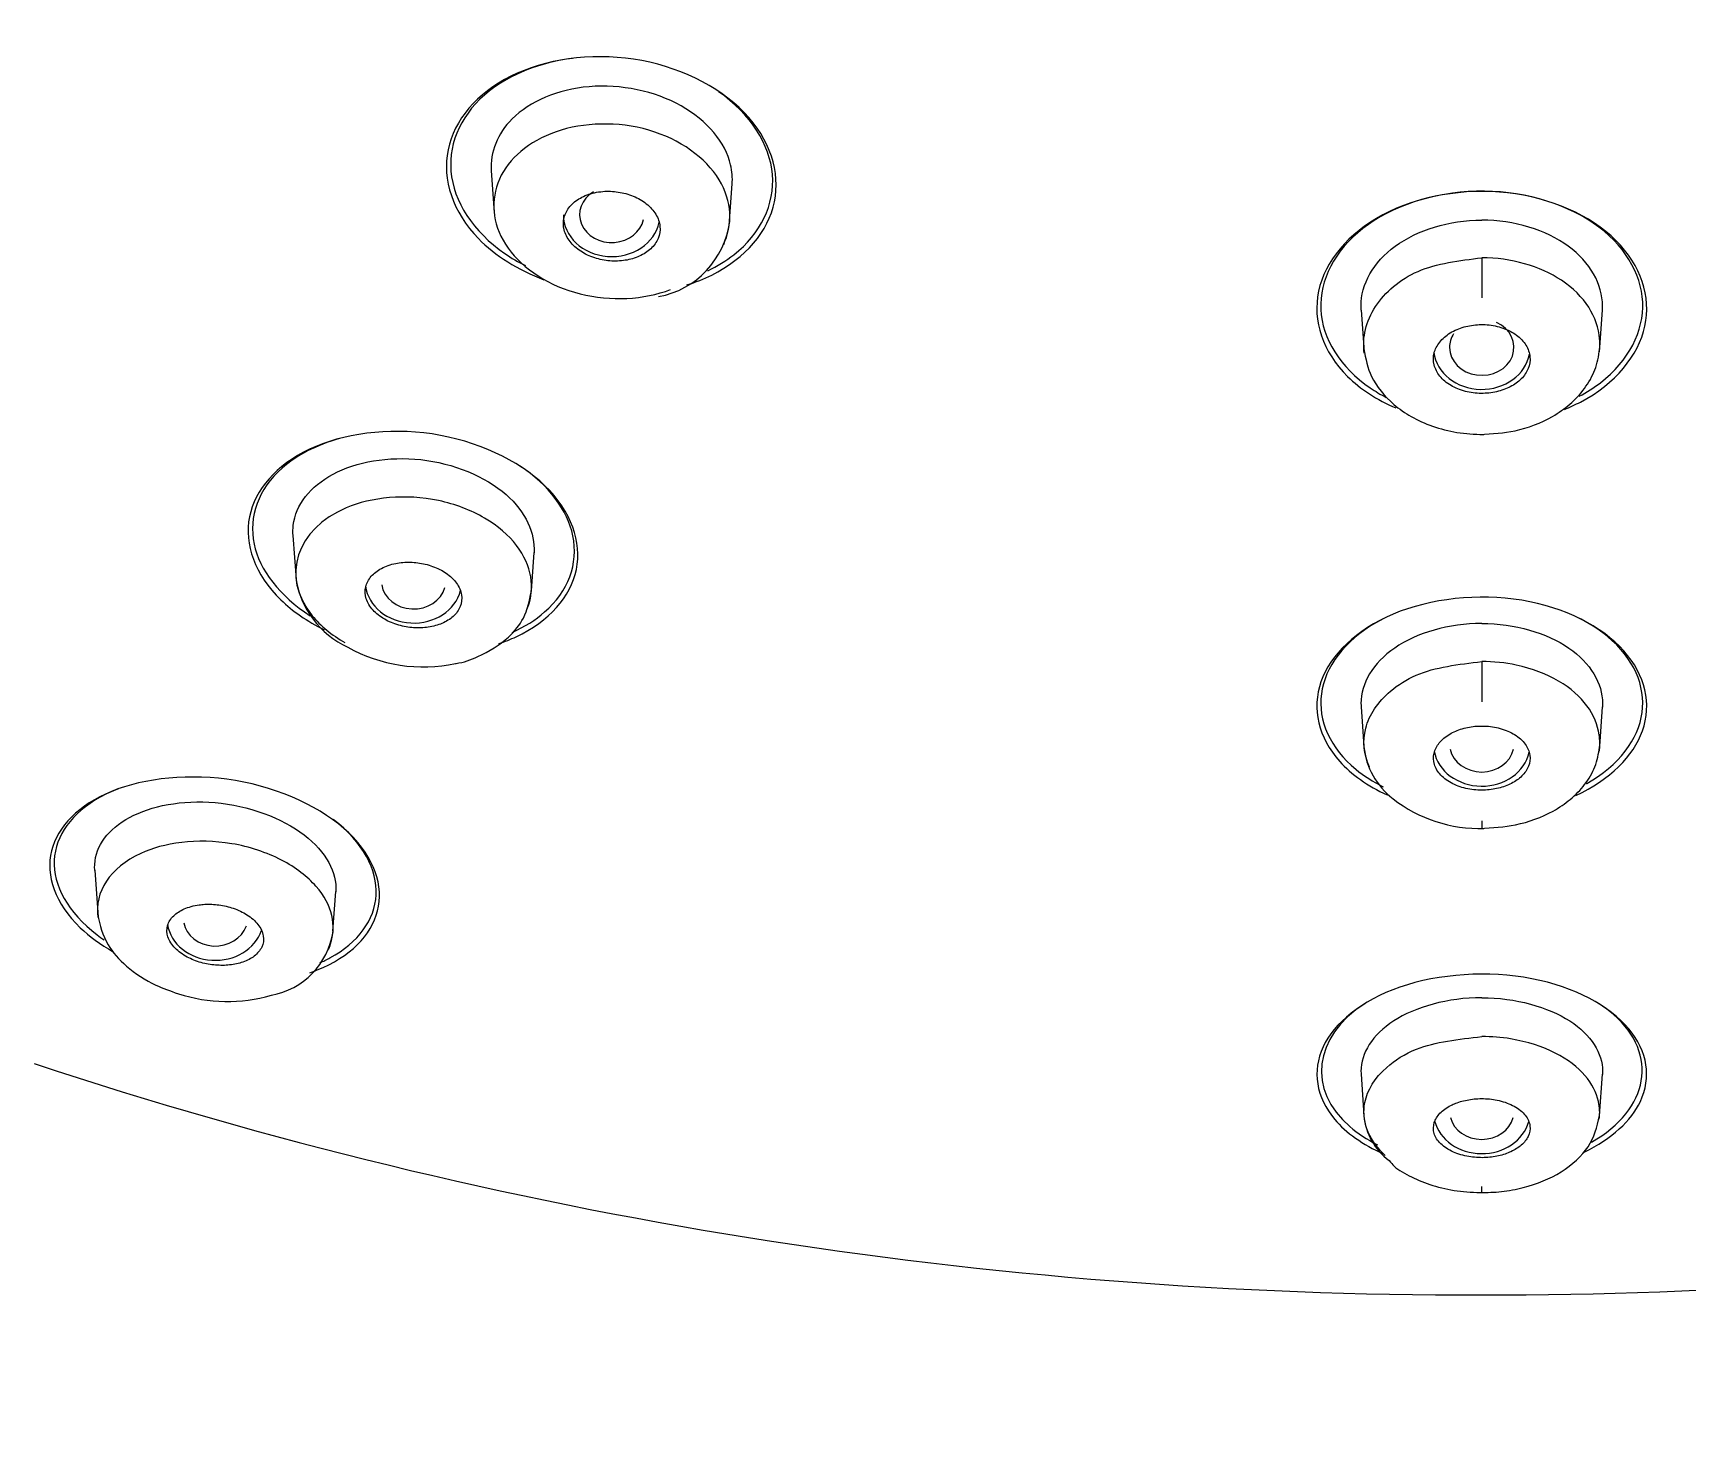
# Model space of a CAD drawing. Header units: millimetres. Extents: x -60 to 7633, y -2614 to 2146.
# Drawn here: x 186.6 to 207.16, y 1435.51 to 1452.95 of the extents above; entities that cross this region are included whole.
import ezdxf

# ---------------------------------------------------------------- set-up
doc = ezdxf.new("R2010")
doc.units = ezdxf.units.MM
doc.layers.get('0').update_dxf_attribs({"color": 250})

msp = doc.modelspace()

# ---------------------------------------------------------------- linework, layer by layer
at = {"linetype": 'Continuous'}
for p, q in [((192.296, 1451.235), (192.332, 1450.717)), ((195.253, 1450.556), (195.289, 1451.074)), ((204.6, 1450.155), (204.6, 1449.657)), ((203.101, 1449.505), (203.138, 1448.985)), ((206.062, 1448.985), (206.099, 1449.505)), ((189.833, 1446.704), (189.871, 1446.157)), ((192.794, 1446.016), (192.827, 1446.493)), ((204.6, 1445.137), (204.6, 1444.638)), ((203.101, 1444.574), (203.139, 1444.024)), ((206.061, 1444.024), (206.099, 1444.574)), ((204.6, 1443.158), (204.6, 1443.063)), ((187.37, 1442.544), (187.411, 1441.96)), ((190.33, 1441.785), (190.365, 1442.278)), ((203.101, 1440.011), (203.137, 1439.497)), ((206.063, 1439.497), (206.099, 1440.011)), ((204.6, 1438.537), (204.6, 1438.613))]:
    msp.add_line(p, q, dxfattribs=at)
for centre, radius, start, end in [((194.174, 1450.746), 1.093, 280.6131, 352.6804), ((190.986, 1446.341), 1.129, 188.3901, 245.22), ((191.451, 1446.988), 1.917, 240.6922, 282.0739), ((204.065, 1444.174), 0.934, 185.7606, 232.6058), ((204.57, 1444.805), 1.742, 232.0293, 271.8829), ((189.392, 1441.925), 0.95, 280.4561, 350.9936), ((189.016, 1442.886), 1.973, 252.117, 286.1364), ((204.479, 1494.198), 56.932, 251.7168, 270.1214), ((204.704, 1494.446), 57.18, 269.8956, 287.5973), ((203.911, 1439.562), 0.778, 184.9102, 233.6205)]:
    msp.add_arc(centre, radius, start, end, dxfattribs=at)
for centre, major_axis, ratio, start_param, end_param in [((204.6, 1481.328), (-50.8, 0), 0.866025, 1.920717, 6.283185), ((193.793, 1450.691), (0.4, 0.002), 0.867414, 2.175541, 6.100746), ((193.792, 1450.689), (-0.6, 0), 0.866025, 0, 2.963242), ((204.6, 1449.041), (-0.4, 0), 0.867846, 0, 4.236069), ((204.6, 1449.041), (-0.4, 0), 0.867846, 5.772275, 6.283185), ((204.6, 1449.039), (-0.6, 0), 0.866025, 0.112532, 2.984578), ((191.33, 1446.135), (-0.6, 0), 0.866025, 0.115063, 2.915221), ((191.331, 1446.138), (0.4, 0.004), 0.869118, 3.268232, 6.037586), ((204.6, 1444.108), (-0.6, 0), 0.866025, 0.165905, 2.952433), ((204.6, 1444.112), (0.4, 0), 0.870102, 3.326376, 6.098402), ((188.867, 1441.944), (-0.6, 0), 0.866025, 0.146975, 2.852229), ((188.87, 1441.95), (0.4, 0.008), 0.871446, 3.286031, 5.976703), ((204.6, 1439.541), (-0.6, 0), 0.866025, 0.217859, 2.906528), ((204.6, 1439.548), (0.4, 0), 0.873226, 3.365111, 6.059667)]:
    msp.add_ellipse(centre, major_axis=major_axis, ratio=ratio, start_param=start_param, end_param=end_param, dxfattribs=at)
for points, knots in [([(195.437, 1451.961), (195.114, 1452.295), (194.605, 1452.54), (193.524, 1452.704), (192.961, 1452.622), (192.115, 1452.199), (191.835, 1451.866), (191.684, 1451.126), (191.818, 1450.722), (192.343, 1450.182), (192.629, 1450.003), (192.951, 1449.881)], [0, 0, 0, 0, 0.125, 0.125, 0.25, 0.25, 0.375, 0.375, 0.5, 0.5, 0.5808188, 0.5808188, 0.5808188, 0.5808188]), ([(193.304, 1452.633), (192.903, 1452.58), (192.538, 1452.436), (191.937, 1451.963), (191.764, 1451.602), (191.827, 1450.857), (192.069, 1450.481), (192.545, 1450.152), (192.63, 1450.102), (192.72, 1450.057)], [0.1516142, 0.1516142, 0.1516142, 0.1516142, 0.25, 0.25, 0.375, 0.375, 0.5, 0.5, 0.5249049, 0.5249049, 0.5249049, 0.5249049]), ([(195.289, 1451.07), (195.294, 1451.149), (195.288, 1451.229), (195.206, 1451.588), (194.98, 1451.859), (194.329, 1452.227), (193.903, 1452.313), (193.121, 1452.249), (192.775, 1452.097), (192.371, 1451.698), (192.281, 1451.467), (192.296, 1451.233)], [0.3393898, 0.3393898, 0.3393898, 0.3393898, 0.375, 0.375, 0.5, 0.5, 0.625, 0.625, 0.75, 0.75, 0.8556795, 0.8556795, 0.8556795, 0.8556795]), ([(194.986, 1449.994), (195.105, 1450.051), (195.214, 1450.118), (195.645, 1450.455), (195.819, 1450.819), (195.758, 1451.56), (195.52, 1451.941), (195.118, 1452.219)], [0.7143346, 0.7143346, 0.7143346, 0.7143346, 0.75, 0.75, 0.875, 0.875, 1, 1, 1, 1]), ([(194.727, 1449.819), (194.836, 1449.852), (194.939, 1449.893), (195.456, 1450.15), (195.738, 1450.483), (195.89, 1451.219), (195.761, 1451.626), (195.437, 1451.961)], [0.721654, 0.721654, 0.721654, 0.721654, 0.75, 0.75, 0.875, 0.875, 1, 1, 1, 1]), ([(195.183, 1450.321), (195.189, 1450.334), (195.194, 1450.347), (195.304, 1450.617), (195.277, 1450.908), (194.908, 1451.443), (194.574, 1451.663), (193.791, 1451.856), (193.367, 1451.829), (192.709, 1451.565), (192.475, 1451.345), (192.282, 1450.822), (192.32, 1450.533), (192.692, 1450.014), (193.017, 1449.802), (193.782, 1449.611), (194.192, 1449.632), (194.524, 1449.76)], [0.1188086, 0.1188086, 0.1188086, 0.1188086, 0.125, 0.125, 0.25, 0.25, 0.375, 0.375, 0.5, 0.5, 0.625, 0.625, 0.75, 0.75, 0.875, 0.875, 1, 1, 1, 1]), ([(193.579, 1450.963), (193.515, 1450.949), (193.454, 1450.926), (193.403, 1450.897), (193.351, 1450.868), (193.307, 1450.832), (193.273, 1450.791), (193.238, 1450.75), (193.214, 1450.703), (193.202, 1450.655), (193.189, 1450.606), (193.189, 1450.553), (193.201, 1450.502), (193.214, 1450.452), (193.239, 1450.401), (193.275, 1450.355), (193.309, 1450.311), (193.355, 1450.269), (193.408, 1450.235), (193.459, 1450.201), (193.518, 1450.173), (193.581, 1450.153), (193.641, 1450.134), (193.706, 1450.121), (193.77, 1450.116), (193.834, 1450.111), (193.899, 1450.113), (193.96, 1450.123), (194.022, 1450.132), (194.082, 1450.15), (194.135, 1450.174), (194.189, 1450.198), (194.238, 1450.23), (194.277, 1450.266), (194.317, 1450.304), (194.348, 1450.348), (194.368, 1450.395), (194.388, 1450.442), (194.396, 1450.493), (194.391, 1450.545), (194.386, 1450.595), (194.369, 1450.647), (194.339, 1450.696), (194.311, 1450.743), (194.271, 1450.788), (194.222, 1450.826), (194.176, 1450.863), (194.12, 1450.896), (194.06, 1450.921), (194.001, 1450.945), (193.937, 1450.962), (193.873, 1450.972), (193.81, 1450.982), (193.744, 1450.984), (193.681, 1450.979), (193.647, 1450.976), (193.612, 1450.97), (193.579, 1450.963)], [0, 0, 0, 0, 0.054975, 0.054975, 0.054975, 0.109842, 0.109842, 0.109842, 0.166333, 0.166333, 0.166333, 0.223773, 0.223773, 0.223773, 0.280456, 0.280456, 0.280456, 0.334967, 0.334967, 0.334967, 0.386992, 0.386992, 0.386992, 0.437402, 0.437402, 0.437402, 0.487674, 0.487674, 0.487674, 0.539228, 0.539228, 0.539228, 0.592963, 0.592963, 0.592963, 0.648947, 0.648947, 0.648947, 0.706276, 0.706276, 0.706276, 0.763329, 0.763329, 0.763329, 0.818535, 0.818535, 0.818535, 0.871248, 0.871248, 0.871248, 0.922032, 0.922032, 0.922032, 0.972222, 0.972222, 0.972222, 1, 1, 1, 1]), ([(206.267, 1450.37), (205.954, 1450.681), (205.46, 1450.901), (204.381, 1451.023), (203.805, 1450.92), (202.94, 1450.459), (202.652, 1450.109), (202.495, 1449.371), (202.625, 1448.984), (203.091, 1448.524), (203.297, 1448.39), (203.534, 1448.288)], [0, 0, 0, 0, 0.125, 0.125, 0.25, 0.25, 0.375, 0.375, 0.5, 0.5, 0.5639097, 0.5639097, 0.5639097, 0.5639097]), ([(205.984, 1450.586), (205.602, 1450.847), (205.067, 1450.995), (203.999, 1450.969), (203.478, 1450.795), (202.77, 1450.244), (202.584, 1449.876), (202.618, 1449.15), (202.84, 1448.792), (203.277, 1448.495), (203.343, 1448.456), (203.413, 1448.42)], [0, 0, 0, 0, 0.125, 0.125, 0.25, 0.25, 0.375, 0.375, 0.5, 0.5, 0.5204894, 0.5204894, 0.5204894, 0.5204894]), ([(203.102, 1449.503), (203.1, 1449.52), (203.1, 1449.538), (203.1, 1449.827), (203.252, 1450.1), (203.8, 1450.5), (204.197, 1450.622), (204.6, 1450.622)], [0.4836384, 0.4836384, 0.4836384, 0.4836384, 0.5, 0.5, 0.75, 0.75, 1, 1, 1, 1]), ([(206.098, 1449.503), (206.1, 1449.52), (206.1, 1449.538), (206.1, 1449.827), (205.948, 1450.1), (205.4, 1450.5), (205.003, 1450.622), (204.6, 1450.622)], [0.4836384, 0.4836384, 0.4836384, 0.4836384, 0.5, 0.5, 0.75, 0.75, 1, 1, 1, 1]), ([(205.811, 1448.433), (205.906, 1448.484), (205.995, 1448.541), (206.428, 1448.875), (206.615, 1449.243), (206.583, 1449.965), (206.366, 1450.325), (205.984, 1450.586)], [0.7217657, 0.7217657, 0.7217657, 0.7217657, 0.75, 0.75, 0.875, 0.875, 1, 1, 1, 1]), ([(205.628, 1448.27), (205.697, 1448.298), (205.763, 1448.329), (206.261, 1448.591), (206.547, 1448.939), (206.705, 1449.671), (206.579, 1450.059), (206.267, 1450.37)], [0.7318098, 0.7318098, 0.7318098, 0.7318098, 0.75, 0.75, 0.875, 0.875, 1, 1, 1, 1]), ([(203.141, 1448.969), (203.113, 1449.166), (203.209, 1449.559), (203.769, 1450.053), (204.321, 1450.121), (204.6, 1450.155)], [0.4668254, 0.4668254, 0.4668254, 0.4668254, 0.6471001, 0.8213993, 1, 1, 1, 1]), ([(206.06, 1448.976), (206.068, 1449.033), (206.069, 1449.09), (206.042, 1449.418), (205.882, 1449.68), (205.324, 1450.051), (204.965, 1450.154), (204.6, 1450.155)], [0.4709854, 0.4709854, 0.4709854, 0.4709854, 0.5240882, 0.5240882, 0.7741799, 0.7741799, 1, 1, 1, 1]), ([(204.208, 1449.22), (204.156, 1449.188), (204.111, 1449.149), (204.078, 1449.107), (204.044, 1449.065), (204.021, 1449.019), (204.009, 1448.972), (203.997, 1448.923), (203.997, 1448.872), (204.009, 1448.824), (204.021, 1448.775), (204.045, 1448.726), (204.081, 1448.682), (204.116, 1448.639), (204.163, 1448.6), (204.218, 1448.567), (204.27, 1448.536), (204.332, 1448.511), (204.397, 1448.495), (204.459, 1448.479), (204.527, 1448.47), (204.593, 1448.469), (204.658, 1448.469), (204.723, 1448.476), (204.784, 1448.49), (204.845, 1448.504), (204.904, 1448.525), (204.955, 1448.552), (205.007, 1448.579), (205.053, 1448.613), (205.09, 1448.65), (205.129, 1448.689), (205.158, 1448.733), (205.176, 1448.778), (205.196, 1448.825), (205.203, 1448.875), (205.199, 1448.924), (205.194, 1448.973), (205.177, 1449.023), (205.149, 1449.069), (205.12, 1449.115), (205.08, 1449.158), (205.03, 1449.195), (204.982, 1449.23), (204.924, 1449.26), (204.861, 1449.282), (204.801, 1449.302), (204.734, 1449.316), (204.668, 1449.322), (204.603, 1449.327), (204.536, 1449.324), (204.473, 1449.314), (204.41, 1449.305), (204.349, 1449.288), (204.294, 1449.265), (204.264, 1449.252), (204.235, 1449.237), (204.208, 1449.22)], [0, 0, 0, 0, 0.054975, 0.054975, 0.054975, 0.109842, 0.109842, 0.109842, 0.166333, 0.166333, 0.166333, 0.223773, 0.223773, 0.223773, 0.280456, 0.280456, 0.280456, 0.334967, 0.334967, 0.334967, 0.386992, 0.386992, 0.386992, 0.437402, 0.437402, 0.437402, 0.487674, 0.487674, 0.487674, 0.539228, 0.539228, 0.539228, 0.592963, 0.592963, 0.592963, 0.648947, 0.648947, 0.648947, 0.706276, 0.706276, 0.706276, 0.763329, 0.763329, 0.763329, 0.818535, 0.818535, 0.818535, 0.871248, 0.871248, 0.871248, 0.922032, 0.922032, 0.922032, 0.972222, 0.972222, 0.972222, 1, 1, 1, 1]), ([(203.135, 1449.026), (203.158, 1448.896), (203.208, 1448.657), (203.445, 1448.367), (203.722, 1448.173), (203.987, 1448.054), (204.3, 1447.973), (204.504, 1447.963), (204.626, 1447.959)], [0, 0, 0, 0, 0.20173, 0.437446, 0.568155, 0.705044, 0.848711, 1, 1, 1, 1]), ([(204.574, 1447.959), (204.736, 1447.967), (205.035, 1447.986), (205.429, 1448.138), (205.705, 1448.333), (205.886, 1448.528), (206.023, 1448.767), (206.051, 1448.928), (206.065, 1449.026)], [0, 0, 0, 0, 0.20011, 0.431458, 0.561651, 0.700286, 0.846057, 1, 1, 1, 1]), ([(192.963, 1447.322), (192.634, 1447.642), (192.111, 1447.883), (191.013, 1448.047), (190.452, 1447.971), (189.625, 1447.579), (189.36, 1447.275), (189.225, 1446.596), (189.358, 1446.217), (189.827, 1445.764), (190.011, 1445.638), (190.22, 1445.533)], [0, 0, 0, 0, 0.125, 0.125, 0.25, 0.25, 0.375, 0.375, 0.5, 0.5, 0.5558437, 0.5558437, 0.5558437, 0.5558437]), ([(190.411, 1447.909), (190.125, 1447.828), (189.878, 1447.7), (189.404, 1447.282), (189.278, 1446.94), (189.417, 1446.276), (189.666, 1445.949), (190.047, 1445.707)], [0.2978141, 0.2978141, 0.2978141, 0.2978141, 0.375, 0.375, 0.5, 0.5, 0.6162106, 0.6162106, 0.6162106, 0.6162106]), ([(189.834, 1446.702), (189.831, 1446.745), (189.831, 1446.788), (189.867, 1447.085), (190.046, 1447.313), (190.617, 1447.619), (191.018, 1447.69), (191.825, 1447.602), (192.22, 1447.438), (192.727, 1446.996), (192.843, 1446.733), (192.827, 1446.49)], [0.2290403, 0.2290403, 0.2290403, 0.2290403, 0.25, 0.25, 0.375, 0.375, 0.5, 0.5, 0.625, 0.625, 0.7440652, 0.7440652, 0.7440652, 0.7440652]), ([(192.733, 1445.772), (192.739, 1445.786), (192.745, 1445.799), (192.839, 1446.052), (192.805, 1446.326), (192.511, 1446.707), (192.377, 1446.822), (192.048, 1447.016), (191.846, 1447.094), (191.233, 1447.223), (190.804, 1447.18), (189.879, 1446.783), (189.672, 1446.198), (190.174, 1445.581), (190.314, 1445.466), (190.479, 1445.373)], [0.1178639, 0.1178639, 0.1178639, 0.1178639, 0.125, 0.125, 0.25, 0.25, 0.3125, 0.3125, 0.375, 0.375, 0.5, 0.5, 0.75, 0.75, 0.813745, 0.813745, 0.813745, 0.813745]), ([(192.39, 1445.36), (192.465, 1445.385), (192.537, 1445.413), (193.015, 1445.636), (193.284, 1445.942), (193.423, 1446.621), (193.293, 1447.001), (192.963, 1447.322)], [0.7293629, 0.7293629, 0.7293629, 0.7293629, 0.75, 0.75, 0.875, 0.875, 1, 1, 1, 1]), ([(192.555, 1445.499), (192.711, 1445.569), (192.847, 1445.655), (193.252, 1446.009), (193.383, 1446.35), (193.309, 1446.701)], [0.82724, 0.82724, 0.82724, 0.82724, 0.875, 0.875, 1, 1, 1, 1]), ([(191.11, 1446.356), (191.044, 1446.344), (190.984, 1446.322), (190.932, 1446.295), (190.881, 1446.268), (190.837, 1446.234), (190.805, 1446.196), (190.771, 1446.157), (190.747, 1446.112), (190.736, 1446.065), (190.726, 1446.018), (190.728, 1445.967), (190.744, 1445.917), (190.759, 1445.868), (190.788, 1445.82), (190.828, 1445.775), (190.866, 1445.734), (190.915, 1445.695), (190.972, 1445.662), (191.024, 1445.633), (191.084, 1445.607), (191.146, 1445.59), (191.206, 1445.573), (191.269, 1445.562), (191.331, 1445.557), (191.394, 1445.553), (191.456, 1445.556), (191.514, 1445.564), (191.575, 1445.574), (191.633, 1445.59), (191.683, 1445.611), (191.737, 1445.634), (191.784, 1445.663), (191.822, 1445.697), (191.862, 1445.733), (191.892, 1445.775), (191.91, 1445.82), (191.928, 1445.866), (191.934, 1445.916), (191.926, 1445.965), (191.919, 1446.015), (191.897, 1446.065), (191.864, 1446.112), (191.832, 1446.156), (191.788, 1446.199), (191.735, 1446.235), (191.686, 1446.269), (191.628, 1446.298), (191.567, 1446.32), (191.509, 1446.341), (191.446, 1446.356), (191.383, 1446.364), (191.321, 1446.372), (191.258, 1446.374), (191.198, 1446.369), (191.168, 1446.366), (191.138, 1446.362), (191.11, 1446.356)], [0, 0, 0, 0, 0.05598, 0.05598, 0.05598, 0.111785, 0.111785, 0.111785, 0.170385, 0.170385, 0.170385, 0.230442, 0.230442, 0.230442, 0.288947, 0.288947, 0.288947, 0.343524, 0.343524, 0.343524, 0.393971, 0.393971, 0.393971, 0.442095, 0.442095, 0.442095, 0.490364, 0.490364, 0.490364, 0.540912, 0.540912, 0.540912, 0.595048, 0.595048, 0.595048, 0.652838, 0.652838, 0.652838, 0.712748, 0.712748, 0.712748, 0.77194, 0.77194, 0.77194, 0.827709, 0.827709, 0.827709, 0.879219, 0.879219, 0.879219, 0.927808, 0.927808, 0.927808, 0.975827, 0.975827, 0.975827, 1, 1, 1, 1]), ([(191.852, 1445.113), (191.855, 1445.114), (191.951, 1445.123), (192.196, 1445.22), (192.497, 1445.399), (192.729, 1445.693), (192.771, 1445.886), (192.794, 1446.011)], [0, 0, 0, 0, 0.004994, 0.189016, 0.49999, 0.725506, 1, 1, 1, 1]), ([(206.364, 1445.271), (206.094, 1445.574), (205.633, 1445.809), (204.559, 1445.987), (203.961, 1445.921), (203.039, 1445.531), (202.719, 1445.22), (202.487, 1444.552), (202.57, 1444.192), (202.98, 1443.735), (203.183, 1443.591), (203.424, 1443.48)], [0, 0, 0, 0, 0.125, 0.125, 0.25, 0.25, 0.375, 0.375, 0.5, 0.5, 0.5678932, 0.5678932, 0.5678932, 0.5678932]), ([(203.415, 1445.689), (203.373, 1445.668), (203.332, 1445.646), (202.891, 1445.394), (202.652, 1445.068), (202.564, 1444.404), (202.716, 1444.062), (203.135, 1443.717), (203.249, 1443.644), (203.375, 1443.58)], [0.2376892, 0.2376892, 0.2376892, 0.2376892, 0.25, 0.25, 0.375, 0.375, 0.5, 0.5, 0.5376705, 0.5376705, 0.5376705, 0.5376705]), ([(204.6, 1445.611), (204.192, 1445.611), (203.79, 1445.493), (203.247, 1445.117), (203.099, 1444.866), (203.1, 1444.601), (203.1, 1444.587), (203.101, 1444.572)], [0, 0, 0, 0, 0.25, 0.25, 0.5, 0.5, 0.514107, 0.514107, 0.514107, 0.514107]), ([(204.6, 1445.611), (205.008, 1445.611), (205.41, 1445.493), (205.953, 1445.117), (206.101, 1444.866), (206.1, 1444.601), (206.1, 1444.587), (206.099, 1444.572)], [0, 0, 0, 0, 0.25, 0.25, 0.5, 0.5, 0.514107, 0.514107, 0.514107, 0.514107]), ([(205.898, 1443.617), (205.901, 1443.619), (205.904, 1443.62), (206.305, 1443.848), (206.547, 1444.172), (206.637, 1444.833), (206.489, 1445.177), (206.162, 1445.448)], [0.7491132, 0.7491132, 0.7491132, 0.7491132, 0.75, 0.75, 0.875, 0.875, 1, 1, 1, 1]), ([(203.205, 1443.826), (203.135, 1443.982), (203.1, 1444.325), (203.37, 1444.724), (203.873, 1445.051), (204.311, 1445.103), (204.6, 1445.137)], [0.4006849, 0.4006849, 0.4006849, 0.4006849, 0.5573905, 0.7228685, 0.8171148, 0.9999751, 0.9999751, 0.9999751, 0.9999751]), ([(206.058, 1444.024), (206.069, 1444.091), (206.069, 1444.159), (206.023, 1444.474), (205.858, 1444.717), (205.404, 1444.983), (205.226, 1445.051), (204.894, 1445.121), (204.746, 1445.137), (204.6, 1445.137)], [0.4709194, 0.4709194, 0.4709194, 0.4709194, 0.5390796, 0.5390796, 0.7890852, 0.7890852, 0.914088, 0.914088, 1, 1, 1, 1]), ([(205.769, 1443.474), (206.193, 1443.668), (206.485, 1443.962), (206.713, 1444.608), (206.635, 1444.968), (206.364, 1445.271)], [0.7563927, 0.7563927, 0.7563927, 0.7563927, 0.875, 0.875, 1, 1, 1, 1]), ([(204.202, 1444.236), (204.15, 1444.205), (204.106, 1444.167), (204.073, 1444.127), (204.04, 1444.087), (204.018, 1444.044), (204.007, 1443.999), (203.996, 1443.953), (203.998, 1443.905), (204.012, 1443.859), (204.026, 1443.811), (204.054, 1443.765), (204.093, 1443.724), (204.132, 1443.683), (204.182, 1443.647), (204.242, 1443.617), (204.297, 1443.59), (204.361, 1443.568), (204.428, 1443.555), (204.491, 1443.543), (204.558, 1443.537), (204.623, 1443.539), (204.686, 1443.54), (204.749, 1443.549), (204.807, 1443.563), (204.865, 1443.577), (204.921, 1443.598), (204.969, 1443.623), (205.019, 1443.649), (205.063, 1443.68), (205.098, 1443.715), (205.135, 1443.751), (205.163, 1443.792), (205.18, 1443.835), (205.198, 1443.879), (205.204, 1443.927), (205.198, 1443.973), (205.191, 1444.021), (205.171, 1444.069), (205.139, 1444.112), (205.107, 1444.156), (205.062, 1444.196), (205.008, 1444.229), (204.957, 1444.261), (204.896, 1444.287), (204.829, 1444.306), (204.768, 1444.323), (204.701, 1444.333), (204.634, 1444.335), (204.571, 1444.338), (204.507, 1444.333), (204.446, 1444.323), (204.386, 1444.312), (204.328, 1444.295), (204.276, 1444.273), (204.25, 1444.262), (204.225, 1444.249), (204.202, 1444.236)], [0, 0, 0, 0, 0.05598, 0.05598, 0.05598, 0.111785, 0.111785, 0.111785, 0.170385, 0.170385, 0.170385, 0.230442, 0.230442, 0.230442, 0.288947, 0.288947, 0.288947, 0.343524, 0.343524, 0.343524, 0.393971, 0.393971, 0.393971, 0.442095, 0.442095, 0.442095, 0.490364, 0.490364, 0.490364, 0.540912, 0.540912, 0.540912, 0.595048, 0.595048, 0.595048, 0.652838, 0.652838, 0.652838, 0.712748, 0.712748, 0.712748, 0.77194, 0.77194, 0.77194, 0.827709, 0.827709, 0.827709, 0.879219, 0.879219, 0.879219, 0.927808, 0.927808, 0.927808, 0.975827, 0.975827, 0.975827, 1, 1, 1, 1]), ([(169.476, 1444.098), (170.665, 1443.237), (172.561, 1441.851), (175.539, 1439.567), (178.003, 1437.449), (180.081, 1435.351), (181.7, 1432.984), (182.961, 1430.763), (183.891, 1428.675), (184.449, 1427.088), (184.788, 1425.945), (185.044, 1424.975), (185.278, 1423.976), (185.51, 1422.854), (185.79, 1421.325), (186.088, 1419.329), (186.392, 1416.765), (186.71, 1413.273), (187, 1408.68), (187.24, 1402.892), (187.463, 1396.51), (187.662, 1390.352), (187.833, 1384.774), (187.974, 1379.992), (188.114, 1375.493), (188.255, 1370.707), (188.408, 1365.704), (188.553, 1360.637), (188.673, 1356.138), (188.773, 1352.003), (188.864, 1347.761), (188.966, 1342.996), (189.085, 1337.645), (189.207, 1331.795), (189.305, 1325.505), (189.416, 1318.753), (189.558, 1311.741), (189.702, 1304.685), (189.824, 1300.462), (189.892, 1298.11)], [0, 0, 0, 0, 0.029061, 0.055351, 0.079753, 0.10122, 0.119581, 0.139781, 0.155716, 0.166655, 0.173991, 0.17996, 0.187009, 0.19471, 0.202954, 0.217999, 0.234729, 0.253734, 0.286638, 0.324462, 0.366513, 0.410437, 0.443646, 0.474354, 0.502845, 0.530483, 0.566728, 0.599361, 0.628232, 0.653498, 0.67906, 0.710033, 0.745386, 0.782262, 0.822871, 0.86681, 0.912301, 0.958773, 1, 1, 1, 1]), ([(204.573, 1443.064), (204.738, 1443.071), (205.041, 1443.09), (205.436, 1443.236), (205.711, 1443.422), (205.889, 1443.607), (206.023, 1443.834), (206.05, 1443.987), (206.065, 1444.08)], [0, 0, 0, 0, 0.202008, 0.434195, 0.563751, 0.701608, 0.846873, 1, 1, 1, 1]), ([(190.527, 1443.007), (190.206, 1443.316), (189.677, 1443.564), (188.557, 1443.752), (187.989, 1443.691), (187.172, 1443.356), (186.908, 1443.087), (186.759, 1442.479), (186.876, 1442.13), (187.302, 1441.722), (187.44, 1441.621), (187.598, 1441.531)], [0, 0, 0, 0, 0.125, 0.125, 0.25, 0.25, 0.375, 0.375, 0.5, 0.5, 0.5443523, 0.5443523, 0.5443523, 0.5443523]), ([(187.664, 1443.556), (187.583, 1443.525), (187.507, 1443.49), (187.085, 1443.257), (186.882, 1442.974), (186.853, 1442.36), (187.033, 1442.019), (187.428, 1441.72), (187.458, 1441.698), (187.489, 1441.677)], [0.2253077, 0.2253077, 0.2253077, 0.2253077, 0.25, 0.25, 0.375, 0.375, 0.5, 0.5, 0.5098881, 0.5098881, 0.5098881, 0.5098881]), ([(187.371, 1442.541), (187.37, 1442.551), (187.369, 1442.562), (187.365, 1442.805), (187.504, 1443.021), (188.007, 1443.324), (188.382, 1443.412), (189.196, 1443.367), (189.627, 1443.227), (190.211, 1442.817), (190.362, 1442.56), (190.366, 1442.308), (190.366, 1442.291), (190.364, 1442.274)], [0.2444561, 0.2444561, 0.2444561, 0.2444561, 0.25, 0.25, 0.375, 0.375, 0.5, 0.5, 0.625, 0.625, 0.75, 0.75, 0.7590213, 0.7590213, 0.7590213, 0.7590213]), ([(190.166, 1441.393), (190.21, 1441.412), (190.252, 1441.433), (190.645, 1441.645), (190.85, 1441.928), (190.882, 1442.546), (190.705, 1442.891), (190.333, 1443.175)], [0.7356968, 0.7356968, 0.7356968, 0.7356968, 0.75, 0.75, 0.875, 0.875, 1, 1, 1, 1]), ([(190.267, 1441.549), (190.28, 1441.575), (190.291, 1441.602), (190.372, 1441.849), (190.33, 1442.104), (190.013, 1442.464), (189.869, 1442.576), (189.51, 1442.764), (189.29, 1442.837), (188.64, 1442.945), (188.223, 1442.883), (187.56, 1442.577), (187.362, 1442.275), (187.41, 1441.955)], [0.1093488, 0.1093488, 0.1093488, 0.1093488, 0.125, 0.125, 0.25, 0.25, 0.3125, 0.3125, 0.375, 0.375, 0.5, 0.5, 0.6701537, 0.6701537, 0.6701537, 0.6701537]), ([(190.041, 1441.269), (190.073, 1441.28), (190.103, 1441.292), (190.541, 1441.467), (190.808, 1441.735), (190.961, 1442.346), (190.848, 1442.697), (190.527, 1443.007)], [0.7407943, 0.7407943, 0.7407943, 0.7407943, 0.75, 0.75, 0.875, 0.875, 1, 1, 1, 1]), ([(188.666, 1442.113), (188.598, 1442.104), (188.536, 1442.086), (188.483, 1442.063), (188.43, 1442.04), (188.385, 1442.011), (188.351, 1441.978), (188.314, 1441.942), (188.289, 1441.901), (188.276, 1441.857), (188.263, 1441.812), (188.264, 1441.762), (188.28, 1441.714), (188.296, 1441.667), (188.326, 1441.618), (188.369, 1441.574), (188.409, 1441.534), (188.46, 1441.497), (188.519, 1441.465), (188.571, 1441.437), (188.63, 1441.414), (188.692, 1441.396), (188.75, 1441.38), (188.811, 1441.37), (188.87, 1441.365), (188.93, 1441.36), (188.99, 1441.36), (189.045, 1441.366), (189.105, 1441.373), (189.161, 1441.385), (189.21, 1441.402), (189.265, 1441.421), (189.313, 1441.447), (189.351, 1441.476), (189.393, 1441.509), (189.425, 1441.547), (189.444, 1441.588), (189.465, 1441.631), (189.472, 1441.679), (189.464, 1441.728), (189.456, 1441.775), (189.434, 1441.825), (189.397, 1441.871), (189.363, 1441.914), (189.317, 1441.955), (189.261, 1441.991), (189.211, 1442.022), (189.153, 1442.05), (189.091, 1442.071), (189.035, 1442.09), (188.974, 1442.104), (188.913, 1442.112), (188.854, 1442.12), (188.793, 1442.123), (188.737, 1442.12), (188.712, 1442.118), (188.689, 1442.116), (188.666, 1442.113)], [0, 0, 0, 0, 0.056664, 0.056664, 0.056664, 0.113057, 0.113057, 0.113057, 0.174093, 0.174093, 0.174093, 0.237763, 0.237763, 0.237763, 0.299225, 0.299225, 0.299225, 0.354385, 0.354385, 0.354385, 0.403047, 0.403047, 0.403047, 0.448343, 0.448343, 0.448343, 0.493993, 0.493993, 0.493993, 0.54296, 0.54296, 0.54296, 0.597163, 0.597163, 0.597163, 0.656959, 0.656959, 0.656959, 0.720299, 0.720299, 0.720299, 0.782719, 0.782719, 0.782719, 0.839638, 0.839638, 0.839638, 0.889793, 0.889793, 0.889793, 0.93566, 0.93566, 0.93566, 0.980913, 0.980913, 0.980913, 1, 1, 1, 1]), ([(187.405, 1441.997), (187.435, 1441.856), (187.49, 1441.642), (187.761, 1441.331), (188.082, 1441.123), (188.305, 1441.044), (188.41, 1441.009)], [0, 0, 0, 0, 0.308421, 0.547188, 0.820092, 1, 1, 1, 1]), ([(206.425, 1440.574), (206.188, 1440.858), (205.758, 1441.092), (204.686, 1441.3), (204.066, 1441.258), (203.102, 1440.923), (202.766, 1440.645), (202.49, 1440.049), (202.541, 1439.724), (202.913, 1439.283), (203.122, 1439.134), (203.381, 1439.018)], [0, 0, 0, 0, 0.125, 0.125, 0.25, 0.25, 0.375, 0.375, 0.5, 0.5, 0.5743058, 0.5743058, 0.5743058, 0.5743058]), ([(203.15, 1440.889), (202.501, 1440.469), (202.432, 1439.814), (203.056, 1439.275), (203.172, 1439.199), (203.303, 1439.131)], [0.2728094, 0.2728094, 0.2728094, 0.2728094, 0.5, 0.5, 0.5408057, 0.5408057, 0.5408057, 0.5408057]), ([(204.6, 1440.959), (204.182, 1440.96), (203.773, 1440.844), (203.24, 1440.498), (203.099, 1440.269), (203.1, 1440.032), (203.1, 1440.02), (203.101, 1440.007)], [0, 0, 0, 0, 0.25, 0.25, 0.5, 0.5, 0.5138323, 0.5138323, 0.5138323, 0.5138323]), ([(204.6, 1440.959), (205.018, 1440.96), (205.427, 1440.844), (205.96, 1440.498), (206.101, 1440.269), (206.1, 1440.032), (206.1, 1440.02), (206.099, 1440.007)], [0, 0, 0, 0, 0.25, 0.25, 0.5, 0.5, 0.5138323, 0.5138323, 0.5138323, 0.5138323]), ([(203.4, 1439), (203.393, 1439.007), (203.187, 1439.202), (203.048, 1439.602), (203.335, 1440.063), (203.842, 1440.392), (204.312, 1440.444), (204.6, 1440.476)], [0.2993128, 0.2993128, 0.2993128, 0.2993128, 0.3077739, 0.5419054, 0.7079274, 0.8206303, 0.9999539, 0.9999539, 0.9999539, 0.9999539]), ([(206.059, 1439.452), (206.069, 1439.524), (206.066, 1439.596), (206.001, 1439.89), (205.829, 1440.112), (205.356, 1440.352), (205.168, 1440.413), (204.843, 1440.467), (204.722, 1440.476), (204.6, 1440.476)], [0.4769812, 0.4769812, 0.4769812, 0.4769812, 0.5574072, 0.5574072, 0.807293, 0.807293, 0.9322359, 0.9322359, 1, 1, 1, 1]), ([(205.874, 1439.042), (206.217, 1439.206), (206.458, 1439.431), (206.71, 1439.967), (206.663, 1440.291), (206.425, 1440.574)], [0.7739316, 0.7739316, 0.7739316, 0.7739316, 0.875, 0.875, 1, 1, 1, 1]), ([(204.217, 1439.621), (204.162, 1439.593), (204.116, 1439.559), (204.081, 1439.523), (204.047, 1439.487), (204.023, 1439.447), (204.01, 1439.407), (203.997, 1439.363), (203.997, 1439.318), (204.009, 1439.274), (204.022, 1439.229), (204.05, 1439.184), (204.091, 1439.144), (204.131, 1439.105), (204.184, 1439.07), (204.247, 1439.042), (204.304, 1439.017), (204.37, 1438.997), (204.44, 1438.985), (204.501, 1438.975), (204.567, 1438.97), (204.632, 1438.972), (204.692, 1438.974), (204.752, 1438.982), (204.808, 1438.994), (204.864, 1439.007), (204.917, 1439.025), (204.963, 1439.046), (205.013, 1439.069), (205.056, 1439.097), (205.091, 1439.127), (205.129, 1439.16), (205.158, 1439.197), (205.176, 1439.235), (205.196, 1439.277), (205.204, 1439.322), (205.198, 1439.365), (205.193, 1439.411), (205.173, 1439.457), (205.14, 1439.499), (205.107, 1439.54), (205.06, 1439.579), (205.002, 1439.611), (204.949, 1439.64), (204.885, 1439.665), (204.815, 1439.681), (204.754, 1439.696), (204.687, 1439.704), (204.62, 1439.705), (204.559, 1439.707), (204.497, 1439.702), (204.439, 1439.692), (204.381, 1439.682), (204.326, 1439.667), (204.277, 1439.648), (204.256, 1439.64), (204.236, 1439.631), (204.217, 1439.621)], [0, 0, 0, 0, 0.056664, 0.056664, 0.056664, 0.113057, 0.113057, 0.113057, 0.174093, 0.174093, 0.174093, 0.237763, 0.237763, 0.237763, 0.299225, 0.299225, 0.299225, 0.354385, 0.354385, 0.354385, 0.403047, 0.403047, 0.403047, 0.448343, 0.448343, 0.448343, 0.493993, 0.493993, 0.493993, 0.54296, 0.54296, 0.54296, 0.597163, 0.597163, 0.597163, 0.656959, 0.656959, 0.656959, 0.720299, 0.720299, 0.720299, 0.782719, 0.782719, 0.782719, 0.839638, 0.839638, 0.839638, 0.889793, 0.889793, 0.889793, 0.93566, 0.93566, 0.93566, 0.980913, 0.980913, 0.980913, 1, 1, 1, 1]), ([(204.573, 1438.537), (204.673, 1438.539), (204.844, 1438.543), (205.209, 1438.612), (205.61, 1438.777), (205.964, 1439.1), (206.031, 1439.35), (206.063, 1439.495)], [0, 0, 0, 0, 0.122228, 0.245158, 0.492752, 0.745644, 1, 1, 1, 1]), ([(203.45, 1438.936), (203.472, 1438.91), (203.535, 1438.832), (203.73, 1438.727), (203.987, 1438.62), (204.302, 1438.547), (204.505, 1438.54), (204.627, 1438.537)], [0, 0, 0, 0, 0.088059, 0.301082, 0.52388, 0.756798, 1, 1, 1, 1])]:
    msp.add_open_spline(points, degree=3, knots=knots, dxfattribs=at)
for points in [[(193.309, 1446.701), (193.244, 1447.014), (193.012, 1447.327), (192.654, 1447.567)], [(206.162, 1445.448), (206.053, 1445.539), (205.925, 1445.62), (205.782, 1445.689)], [(206.238, 1440.749), (206.184, 1440.796), (206.123, 1440.842), (206.057, 1440.885)], [(205.962, 1439.165), (206.685, 1439.572), (206.8, 1440.259), (206.238, 1440.749)]]:
    msp.add_open_spline(points, degree=3, dxfattribs=at)

doc.saveas('drawing.dxf')
